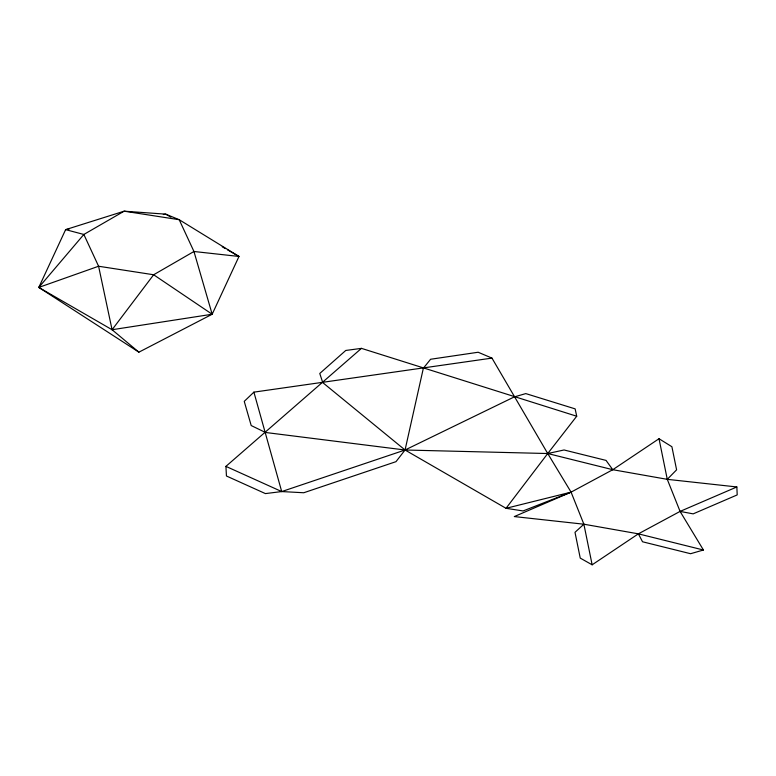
<?xml version="1.0" encoding="UTF-8"?>
<svg xmlns="http://www.w3.org/2000/svg" width="776" height="776" viewBox="0 0 776 776"><rect width="100%" height="100%" fill="white"/><g stroke="black" fill="none" stroke-linecap="round" stroke-linejoin="round"><path stroke-width="1.16" d="M38.8 287.421L65.621 229.638L124.141 211.188L165.715 214.147L179.198 219.705L238.989 256.458L212.168 314.241L138.894 352.178L38.8 287.421L83.847 234.459L124.141 211.188L179.198 219.705L193.951 251.492L212.168 314.241L112.074 329.732L38.8 287.421L98.591 266.246L153.648 274.762L212.168 314.241M138.894 352.178L112.074 329.732L153.648 274.762L193.951 251.492L238.989 256.458L227.475 249.804M736.851 486.959L667.273 479.335L612.778 469.703L606.037 460.401L564.065 449.973L547.73 453.533L506.03 508.309L405.053 450.002L322.767 382.616L319.76 373.479L345.766 350.461L361.461 348.366L576.713 416.227L547.73 453.533L405.053 450.002L265.499 432.475L251.201 425.549L244.246 401.367L253.897 392.142L491.965 358.105L547.73 453.533L571.078 492.139L583.882 524.207L592.146 564.812L638.376 533.84L680.077 511.403L736.851 486.959L737.2 494.913L693.172 513.867L680.077 511.403L667.273 479.335L659.008 438.731L612.778 469.703L571.078 492.139L514.304 516.573L583.882 524.207L638.376 533.84L703.425 550.009L680.077 511.403M667.273 479.335L676.604 469.829L671.9 446.733L659.008 438.731M583.882 524.207L574.997 532.326L580.244 558.099L592.146 564.812M361.461 348.366L225.923 466.376L226.446 475.998L265.411 493.594L281.707 491.567L303.755 492.75L395.983 461.671L405.053 450.002L423.356 368.231L430.593 359.259L478.161 352.246L491.965 358.105M225.923 466.376L281.707 491.567L405.053 450.002L514.304 396.905L525.788 393.597L575.142 408.874L576.713 416.227M703.425 550.009L690.582 553.715L642.538 541.774L638.376 533.84M69.2 229.085L65.621 229.638L83.847 234.459L98.591 266.246L112.074 329.732M163.329 214.516L165.715 214.147L170.953 217.173M547.73 453.533L612.778 469.703M222.246 246.787L225.379 248.601M253.897 392.142L281.707 491.567M571.078 492.139L523.082 510.947L506.03 508.309L571.078 492.139"/></g></svg>
